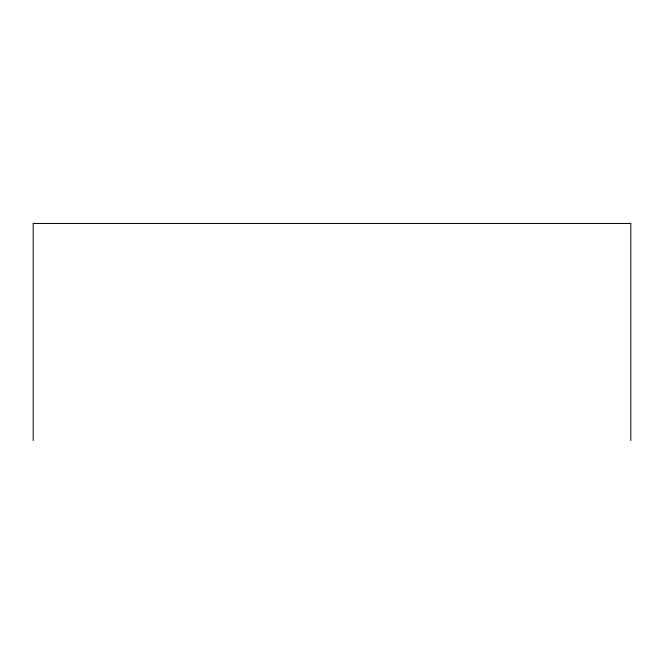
<?xml version="1.0" encoding="UTF-8"?>
<svg xmlns="http://www.w3.org/2000/svg" width="664" height="664" viewBox="0 0 664 664"><rect width="100%" height="100%" fill="white"/><g stroke="black" fill="none" stroke-linecap="round" stroke-linejoin="round"><path stroke-width="1" d="M630.8 440.556L630.8 223.444L33.2 223.444L33.2 440.556"/></g></svg>
